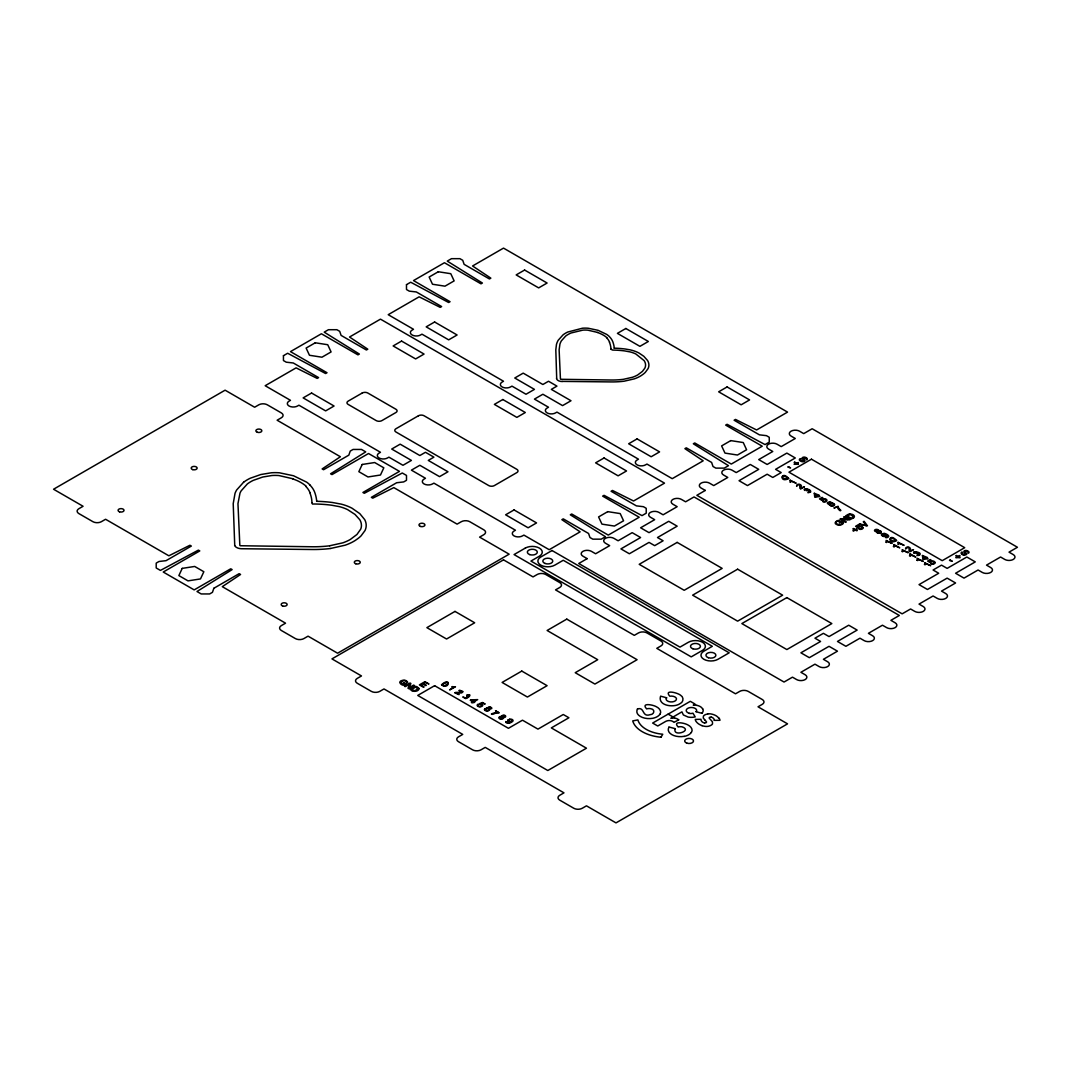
<?xml version="1.0" encoding="UTF-8"?>
<svg xmlns="http://www.w3.org/2000/svg" width="1071" height="1071" viewBox="0 0 1071 1071"><rect width="100%" height="100%" fill="white"/><g stroke="black" fill="none" stroke-linecap="round" stroke-linejoin="round"><path stroke-width="1.5" d="M800.988 487.519C803.344 483.918 795.887 482.793 796.596 486.314C796.074 486.435 800.626 482.07 800.117 486.917M910.042 550.347C912.238 546.812 905.41 545.581 905.531 549.008C905.089 549.49 909.681 544.764 909.172 549.744A6.667 3.842 0 0 0 909.319 551.445M660.981 737.236L662.762 734.237A29.961 17.297 0 0 1 637.874 719.899L632.733 720.917A34.058 19.666 0 0 0 660.981 737.223M659.95 714.317C662.039 711.425 659.214 708.078 656.563 706.86C653.176 704.705 640.578 702.389 646.63 708.895A5.168 2.985 0 0 1 650.633 708.681C655.546 709.176 654.354 714.759 650.003 714.705C641.716 717.503 644.822 706.338 637.312 709.042M691.384 732.457C693.473 729.565 690.648 726.218 687.997 725C684.637 722.885 672.119 720.515 678.171 727.022A5.141 2.972 0 0 1 682.066 726.834C693.205 730.596 672.374 737.531 675.158 728.735M660.459 696.511C657.875 705.963 674.061 707.918 679.978 703.674C683.686 702.228 684.088 697.06 680.513 695.199C677.635 692.723 663.578 689.202 669.777 696.217A5.208 3.012 0 0 1 676.47 698.694A5.208 3.012 0 0 1 670.526 701.92A5.208 3.012 0 0 1 666.43 697.85M484.628 709.056L489.567 706.873A2.303 1.325 0 0 1 490.344 707.007L491.562 707.717A2.008 1.165 0 0 1 491.656 708.6L490.505 708.681A1.928 1.111 0 0 0 490.866 708.145A1.419 0.817 0 0 0 489.648 707.395M508.015 720.154L509.528 719.284M839.838 521.242C839.784 518.525 831.551 522.862 837 524.696C839.276 526.584 846.813 523.264 841.605 521.363L839.236 522.742L841.498 522.166C844.965 524.161 837.174 525.687 836.384 523.358M881.794 534.255L882.25 533.907A2.503 1.446 0 0 1 884.646 533.492M243.572 482.258L236.637 489.996A60.552 34.955 0 0 0 235.031 493.316L233.21 503.638L234.736 545.42M443.14 684.008L442.497 684.704A1.473 0.857 0 0 0 444.144 685.694L445.067 685.4A10.777 6.225 0 0 0 447.143 684.222L447.758 683.659A1.432 0.83 0 0 0 446.232 682.535L445.523 682.736M823.479 501.228L822.863 501.656A2.557 1.473 0 0 0 825.607 501.817A2.557 1.473 0 0 0 826.919 500.385A2.651 1.54 0 0 0 824.523 498.791A2.651 1.54 0 0 0 821.577 499.97M790.09 480.196L796.155 483.195L791.094 481.053A6.131 3.534 0 0 1 790.505 482.325L789.863 481.95A4.9 2.838 0 0 0 790.144 480.183M801.041 488.015L804.468 486.81L800.8 488.925A1.807 1.044 0 0 1 800.398 488.604M853.199 517.949L851.191 519.114L845.595 515.887L847.522 514.776A4.927 2.852 0 0 1 849.731 513.893M898.034 542.341L904.098 545.326L899.038 543.198A6.131 3.534 0 0 1 898.449 544.47L897.819 544.095A4.9 2.838 0 0 0 898.1 542.328M910.096 550.829L913.523 549.637L909.855 551.752A1.807 1.044 0 0 1 909.453 551.431M917.285 558.446L923.349 561.445L918.289 559.303A6.131 3.534 0 0 1 917.713 560.575L917.071 560.2M924.648 562.703L930.699 565.689L925.639 563.547A6.131 3.534 0 0 1 925.063 564.832L924.42 564.444A4.9 2.838 0 0 0 924.701 562.69M510.332 722.122C508.417 723.755 506.891 721.921 505.873 721.559A1.955 1.138 0 0 0 505.967 722.43M678.719 719.859L673.994 722.349A5.636 3.253 0 0 0 673.405 721.854L672.949 721.573A5.328 3.079 0 0 0 670.754 720.689A5.02 2.892 0 0 0 668.599 720.582A4.873 2.811 0 0 0 666.965 720.903A5.65 3.267 0 0 0 665.68 721.412L657.741 726.004L652.641 723.059L690.313 701.318L694.999 704.022L693.258 705.133A8.755 5.06 0 0 1 696.739 705.347M466.702 695.989C469.058 700.916 457.518 693.941 465.671 698.613C469.018 697.797 472.686 693.298 466.822 695.119A1.392 0.803 0 0 1 469.232 695.44A1.392 0.803 0 0 1 467.866 696.538M914.299 553.319C911.153 550.869 918.717 551.712 920.123 553.439C921.047 556.759 913.483 555.006 918.664 554.925C920.966 552.837 916.669 553.372 915.812 553.386A1.955 1.125 0 0 0 916.495 552.703M480.625 703.888L482.378 703.205L485.176 704.049L482.512 702.496L479.045 703.821L479.594 704.263A1.794 1.031 0 0 1 481.615 705.374A1.794 1.031 0 0 1 479.259 706.258A1.794 1.031 0 0 1 478.309 704.731M329.681 545.768L342.774 542.85A38.128 22.009 0 0 0 350.297 539.476L356.951 534.469L360.699 529.141A28.689 16.56 0 0 0 361.436 525.245L361.275 523.665A30.028 17.337 0 0 0 359.749 519.676L354.996 514.415L347.553 509.595A34.459 19.894 0 0 0 339.373 506.637L331.421 505.177A86.349 49.855 0 0 0 314.392 503.999L312.478 504.053L312.036 502.901M330.725 548.446L345.223 545.179A43.63 25.195 0 0 0 355.157 540.507L357.928 538.566A48.744 28.141 0 0 0 361.114 535.808L364.983 530.587A33.321 19.238 0 0 0 366.188 525.218A35.343 20.403 0 0 0 366.014 523.384A34.352 19.84 0 0 0 364.689 519.596L359.802 513.638L351.984 508.19A39.975 23.08 0 0 0 341.314 504.146L332.385 502.486A93.86 54.193 0 0 0 316.628 501.295M714.451 720.368L719.953 720.314A10.175 5.877 0 0 0 718.922 717.985M562.168 381.396L610.724 381.919A56.509 32.625 0 0 0 624.072 381.209L634.219 378.893A30.537 17.631 0 0 0 641.168 375.626L643.109 374.274A34.125 19.693 0 0 0 645.331 372.333L648.035 368.678A23.334 13.468 0 0 0 648.892 364.93A24.74 14.284 0 0 0 648.758 363.645A24.231 13.99 0 0 0 647.54 360.458L643.818 356.295L638.945 353.002A28.06 16.199 0 0 0 630.284 349.882L625.223 349.012A65.706 37.94 0 0 0 614.192 348.169M784.079 476.193A1.432 0.83 0 0 0 782.339 477.104L782.767 477.599A10.081 5.824 0 0 0 784.909 478.884L786.101 479.273M784.28 476.234L785.284 476.568A10.777 6.225 0 0 1 787.305 477.786L787.747 478.322M660.7 696.19L666.805 697.823M695.802 711.666L701.947 713.299M668.893 726.981L675.225 728.668M832.796 503.263L833.64 503.611A3.052 1.767 0 0 1 834.456 504.401M597.564 332.412L587.805 330.163A19.077 11.018 0 0 0 582.905 330.122L571.071 332.987A25.824 14.914 0 0 0 565.689 336.04L561.365 340.873A40.243 23.241 0 0 0 559.919 344.179L559.129 349.815L560.441 379.067A1.499 0.87 0 0 0 560.869 379.295L610.791 380.004A53.148 30.684 0 0 0 623.335 379.335L632.492 377.26A26.695 15.409 0 0 0 637.767 374.904L642.426 371.396L644.809 368.21A20.215 11.674 0 0 0 645.532 364.394L645.452 363.832A21.179 12.223 0 0 0 644.086 360.579L635.839 353.979A24.124 13.923 0 0 0 630.123 351.917L624.554 350.9A60.445 34.901 0 0 0 612.625 350.07L610.979 349.293M292.878 478.764L278.929 475.551A27.244 15.73 0 0 0 271.927 475.511L262.77 477.023L253.305 480.357A36.775 21.233 0 0 0 247.347 483.945L241.149 490.866A55.13 31.822 0 0 0 239.984 493.169L237.963 503.638L239.837 545.434A2.155 1.245 0 0 0 240.453 545.741L311.755 546.759A75.934 43.831 0 0 0 329.694 545.795M477.76 704.45L478.509 704.812M668.117 714.129L673.057 716.968M417.61 687.354L415.695 686.243L410.099 689.47L412.107 690.634M886.614 535.005C889.961 537.187 884.365 537.16 885.69 537.602A1.955 1.138 0 0 0 887.203 537.548L888.167 537.08A2.463 1.419 0 0 0 888.622 535.982L888.515 535.741A3.762 2.169 0 0 0 888.234 535.366L887.364 534.67A12.424 7.176 0 0 0 886.614 534.228L885.248 533.639A2.985 1.727 0 0 0 884.673 533.519M962.307 554.51L961.356 553.747A2.691 1.553 0 0 1 961.878 552.034L962.628 552.422A2.383 1.379 0 0 0 962.133 552.957A1.54 0.884 0 0 0 962.133 553.305L964.087 554.51L965.48 553.653A2.731 1.58 0 0 0 965.306 553.399L964.087 552.141A2.905 1.673 0 0 1 963.913 551.806A1.955 1.125 0 0 1 965.587 550.467A2.008 1.165 0 0 1 966.377 550.507L966.698 550.574A3.789 2.182 0 0 1 967.903 551.056A4.15 2.396 0 0 1 968.827 551.793L968.867 551.9A2.209 1.272 0 0 1 968.96 552.556A2.383 1.366 0 0 1 968.345 553.225L967.903 552.475A1.339 0.776 0 0 0 967.916 551.967L967.448 551.525A4.083 2.356 0 0 0 966.979 551.27L965.025 551.351L965.6 552.475A22.317 12.879 0 0 1 966.029 552.89L966.631 553.868M806.53 490.572C807.28 490.946 810.386 489.567 810.078 491.602C807.106 492.299 806.811 493.53 810.72 491.937C811.43 488.456 801.429 488.028 805.017 490.505A1.392 0.803 0 0 1 805.566 489.112A1.392 0.803 0 0 1 807.48 489.902M930.03 562.181L928.852 561.164L930.98 559.946L930.297 559.544L927.62 561.097L930.672 562.784A1.794 1.031 0 0 1 932.613 561.606A1.794 1.031 0 0 1 934.14 562.971A1.794 1.031 0 0 1 931.502 563.52M857.978 527.387L856.8 526.37L858.929 525.151L858.246 524.763L855.568 526.303L858.621 527.99A1.794 1.031 0 0 1 860.562 526.812A1.794 1.031 0 0 1 862.088 528.177A1.794 1.031 0 0 1 859.451 528.726M821.885 500.01L820.707 498.992L822.836 497.761L822.153 497.372L819.476 498.912L822.528 500.599A1.794 1.031 0 0 1 824.469 499.434A1.794 1.031 0 0 1 825.995 500.786A1.794 1.031 0 0 1 823.358 501.335M704.946 720.1L703.259 717.998L703.433 716.124A6.051 3.494 0 0 1 707.703 714.009M505.967 722.43L506.784 722.979A2.463 1.419 0 0 0 508.685 723.246L509.1 723.193A3.762 2.169 0 0 0 509.756 723.032L510.947 722.523A12.424 7.176 0 0 0 511.724 722.095L512.728 721.305A2.985 1.727 0 0 0 512.942 720.97A2.53 1.459 0 0 0 512.112 719.471A2.53 1.459 0 0 0 509.421 719.284M309.947 492.754L310.978 496.074A76.844 44.366 0 0 1 311.942 502.419A3.414 1.968 0 0 0 311.996 502.808M484.48 709.578L484.507 709.738A2.37 1.366 0 0 0 484.748 710.18L485.257 710.582A2.396 1.379 0 0 0 487.559 710.97M556.692 378.21L555.809 349.815L556.465 344.434A44.192 25.517 0 0 1 558.192 340.27L563.051 334.862A28.797 16.627 0 0 1 567.724 332.037L582.504 328.208A22.13 12.785 0 0 1 588.18 328.235L598.02 330.296L606.668 334.393A24.084 13.91 0 0 1 609.546 336.789A31.193 18.006 0 0 1 612.826 341.823A69.428 40.082 0 0 1 614.259 348.195M292.744 478.898A40.149 23.174 0 0 1 306.145 486.221M305.771 486.354A39.814 22.986 0 0 1 310.014 492.754M234.603 545.434A7.51 4.338 0 0 0 241.015 548.727L311.674 549.503A80.713 46.602 0 0 0 330.725 548.472M243.572 482.271A41.14 23.749 0 0 1 250.239 478.242L260.829 474.52L271.365 472.78A31.621 18.261 0 0 1 279.464 472.806L293.508 475.752L306.654 482.151A34.085 19.68 0 0 1 309.988 485.029M309.947 485.043A44.554 25.717 0 0 1 314.673 492.205A99.175 57.258 0 0 1 316.708 501.335M562.168 381.53A5.73 3.307 0 0 1 556.492 378.21M597.471 332.492A28.1 16.226 0 0 1 606.855 337.619M609.453 342.211A63.55 36.682 0 0 1 610.979 348.959M606.601 337.726A27.873 16.092 0 0 1 609.56 342.198M417.57 687.395A4.927 2.852 0 0 1 419.136 688.64M418.828 688.68A4.217 2.437 0 0 1 416.579 691.049A4.217 2.437 0 0 1 411.933 690.755M510.519 722.001A2.222 1.285 0 0 1 508.457 721.667A2.463 1.419 0 0 1 508.149 721.452A2.129 1.232 0 0 1 507.815 720.97A2.477 1.432 0 0 1 507.801 720.555M507.748 720.475A2.463 1.419 0 0 1 507.962 720.047M501.723 716.512A1.995 1.151 0 0 1 503.584 715.187A1.995 1.151 0 0 1 505.686 716.392A1.995 1.151 0 0 1 503.41 717.476M503.517 717.423A2.343 1.352 0 0 1 501.415 719.096A2.343 1.352 0 0 1 498.912 717.624A2.343 1.352 0 0 1 501.857 716.445M493.892 713.674A10.496 6.051 0 0 0 492.098 714.411L491.415 714.022A11.071 6.386 0 0 1 498.229 712.416L495.485 710.769L499.233 712.791A12.156 7.015 0 0 0 493.932 713.714M486.984 708.132A2.276 1.312 0 0 1 488.148 708.145M487.104 708.172A3.909 2.249 0 0 1 489.621 707.262M488.001 708.025A2.53 1.459 0 0 1 489.327 708.614M489.38 708.694A2.142 1.232 0 0 1 489.715 709.176A2.53 1.459 0 0 1 489.514 710.033L488.925 710.488A3.052 1.767 0 0 1 487.546 710.957M484.574 709.671A2.396 1.379 0 0 1 484.708 709.163M479.955 706.793A2.557 1.473 0 0 1 477.492 706.03A2.557 1.473 0 0 1 477.706 704.423M480.692 703.714A2.651 1.54 0 0 1 482.713 705.414A2.651 1.54 0 0 1 479.969 706.74M467.88 696.391A1.955 1.125 0 0 1 466.809 696.056M455.322 692.616A1.807 1.044 0 0 0 454.76 692.857L459.098 694.57L456.34 692.991A3.628 2.088 0 0 1 457.197 692.964L461.628 692.924L463.114 691.638L459.834 690.273L458.857 690.608L461.44 690.902L462.11 691.986L458.227 692.455A6.667 3.842 0 0 0 455.282 692.549M443.166 684.021A10.081 5.824 0 0 1 445.375 682.776M711.251 717.075A5.917 3.414 0 0 1 714.196 720.355M711.144 717.168A1.473 0.857 0 0 0 709.524 717.436A1.339 0.776 0 0 0 709.256 718.159L709.35 718.293A16.667 9.626 0 0 0 710.341 719.364L712.456 721.814L712.496 723.929A5.583 3.226 0 0 1 711.037 725.228A6.908 3.989 0 0 1 708.105 726.325A6.694 3.869 0 0 1 705.026 726.352A9.037 5.221 0 0 1 702.094 725.656M702.081 725.669A14.954 8.635 0 0 1 696.445 721.908A10.804 6.239 0 0 1 695.293 719.391L701.01 719.31A7.189 4.15 0 0 0 702.964 722.416A3.842 2.222 0 0 0 704.464 722.912M704.611 722.912A1.513 0.87 0 0 0 706.472 721.881L706.365 721.667A19.278 11.125 0 0 0 704.905 720.114M707.663 713.929A6.948 4.016 0 0 1 710.876 713.915A12.223 7.055 0 0 1 718.654 718.052M674.717 718.172A7.202 4.15 0 0 0 670.861 718.293L681.919 711.854L683.378 714.959L688.118 717.061A10.308 5.944 0 0 0 695.213 716.901L692.937 713.206A5.007 2.892 0 0 1 689.215 713.393M674.717 718.159A6.239 3.601 0 0 1 677.742 719.163L678.304 719.511A3.655 2.102 0 0 1 678.666 719.806M691.317 732.444A11.942 6.895 0 0 1 684.222 736.433M684.155 736.326A12.142 7.015 0 0 1 671.704 734.559A12.142 7.015 0 0 1 668.933 727.329M689.309 713.259A5.221 3.012 0 0 1 686.631 709.323A5.221 3.012 0 0 1 693.406 707.717A5.221 3.012 0 0 1 696.297 711.599M696.752 705.32A9.117 5.261 0 0 1 702.549 708.828M702.777 708.788A10.308 5.944 0 0 1 702 713.192M659.897 714.303A11.942 6.895 0 0 1 652.788 718.293A12.142 7.015 0 0 1 640.271 716.405A12.142 7.015 0 0 1 637.499 709.176M876.814 531.658A1.995 1.151 0 0 1 874.525 530.587A1.995 1.151 0 0 1 876.6 529.369A1.995 1.151 0 0 1 878.488 530.681M878.381 530.614A2.343 1.352 0 0 1 881.286 531.832A2.343 1.352 0 0 1 878.729 533.278A2.343 1.352 0 0 1 876.68 531.577M886.467 534.924A2.222 1.285 0 0 1 884.659 536.477A2.477 1.432 0 0 1 883.95 536.491A2.343 1.352 0 0 1 883.254 536.37L881.741 535.487A2.41 1.392 0 0 1 881.794 534.242M885.878 536.116A2.463 1.419 0 0 1 885.503 536.29M881.513 534.924A2.503 1.446 0 0 1 881.553 534.643M802.206 458.442A2.905 1.673 0 0 0 802.38 458.776L803.598 460.048A2.731 1.58 0 0 1 803.772 460.289L802.487 461.159L800.425 459.941A1.54 0.884 0 0 1 800.439 459.593A2.383 1.379 0 0 1 800.934 459.071L800.171 458.669A2.691 1.553 0 0 0 799.609 460.41L800.599 461.146A3.521 2.035 0 0 0 802.059 461.668A2.142 1.245 0 0 0 805.004 460.503L804.321 459.539A22.317 12.879 0 0 0 803.893 459.111L803.37 457.933L805.272 457.906A4.083 2.356 0 0 1 805.74 458.174L806.209 458.616A1.339 0.776 0 0 1 806.195 459.111L806.65 459.861A2.383 1.366 0 0 0 807.253 459.191A2.209 1.272 0 0 0 807.159 458.535L807.106 458.442A4.15 2.396 0 0 0 806.195 457.692A3.789 2.182 0 0 0 804.99 457.21L804.669 457.143A2.008 1.165 0 0 0 803.879 457.116A1.955 1.125 0 0 0 802.152 458.455M966.698 553.868A2.142 1.245 0 0 1 963.793 554.979M963.766 555.032A3.521 2.035 0 0 1 962.32 554.497M901.836 551.445A4.9 2.838 0 0 0 902.197 549.704L908.195 552.703L903.134 550.574A6.131 3.534 0 0 1 902.558 551.846M935.063 562.57A2.557 1.473 0 0 1 933.751 563.989A2.557 1.473 0 0 1 930.967 563.868M929.722 562.141A2.651 1.54 0 0 1 932.667 560.976A2.651 1.54 0 0 1 934.956 562.556M914.406 553.265A1.392 0.803 0 0 1 914.848 551.926A1.392 0.803 0 0 1 916.763 552.716M917.352 558.446A4.9 2.838 0 0 1 916.977 560.187M885.757 542.167A4.9 2.838 0 0 0 886.119 540.427L892.13 543.425L887.069 541.283A6.131 3.534 0 0 1 886.48 542.555M787.801 478.322A1.473 0.857 0 0 1 786.101 479.313M800.265 488.617A6.667 3.842 0 0 1 800.198 486.93M807.213 489.889A1.955 1.125 0 0 1 806.637 490.505M839.624 509.341A10.496 6.051 0 0 0 840.896 510.385L840.226 510.773A11.071 6.386 0 0 1 837.455 506.837L833.921 508.029L838.098 506.262A12.156 7.015 0 0 0 839.691 509.327M829.556 504.736A2.276 1.312 0 0 1 830.52 503.343A2.142 1.232 0 0 1 831.377 503.156M832.06 503.129A2.276 1.312 0 0 1 832.743 503.236M829.637 504.669A3.909 2.249 0 0 1 828.044 503.209M831.645 503.45A2.37 1.366 0 0 1 832.314 503.437M834.47 504.401A2.396 1.379 0 0 1 833.814 505.74L833.118 506.021A2.37 1.366 0 0 1 831.243 506.101L827.374 503.25A2.303 1.325 0 0 1 827.615 502.794L828.834 502.098A2.008 1.165 0 0 1 830.373 502.031L831.123 502.272L830.507 502.701A1.928 1.111 0 0 0 829.597 502.486A1.419 0.817 0 0 0 828.271 503.196M863.012 527.775A2.557 1.473 0 0 1 861.7 529.194A2.557 1.473 0 0 1 858.915 529.074M857.67 527.347A2.651 1.54 0 0 1 860.615 526.182A2.651 1.54 0 0 1 862.905 527.762M836.304 523.25A2.718 1.566 0 0 1 836.853 521.497A2.718 1.566 0 0 1 839.878 521.175M849.825 514.067A4.217 2.437 0 0 1 853.908 515.379A4.217 2.437 0 0 1 853.413 518.056M283.44 355.692L283.44 360.552L286.252 362.185L293.293 362.989L318.596 377.608L317.19 378.411L296.105 367.862L265.166 385.721L290.482 400.326L289.076 401.143A5.971 3.441 0 0 0 289.076 406.016A5.971 3.441 0 0 0 297.51 406.016L298.916 405.199L380.473 452.283L379.067 453.1A5.971 3.441 0 0 0 379.067 457.973A5.971 3.441 0 0 0 387.501 457.973L388.907 457.156L402.977 465.283L411.411 460.41L391.718 449.044L400.166 444.17L419.845 455.536L425.468 452.283L433.902 457.156L428.28 460.41L447.973 471.776L439.538 476.649L419.845 465.283L411.411 470.142L425.468 478.268L424.062 479.085A5.971 3.441 0 0 0 424.062 483.945A5.971 3.441 0 0 0 432.497 483.945L433.902 483.141L515.459 530.225L514.053 531.029A5.971 3.441 0 0 0 514.053 535.902A5.971 3.441 0 0 0 522.487 535.902L523.893 535.098L549.209 549.704L580.134 531.845L561.86 519.676L563.266 518.859L588.568 533.478L589.974 537.535L592.799 539.155L601.233 539.155L605.45 536.718L570.294 514.803L571.7 513.986L608.261 535.098L639.2 517.239L602.638 496.127L604.044 495.324L642.011 515.62L646.228 513.183L646.228 508.31L643.417 506.69L636.388 505.873L611.072 491.254L612.478 490.451L633.577 501L664.515 483.141L380.473 319.145L349.534 337.017L367.808 349.186L366.402 350.003L341.1 335.397L339.694 331.327L336.883 329.707L328.436 329.707L324.218 332.144L359.374 354.059L357.968 354.876L321.407 333.764L290.482 351.623L327.03 372.735L325.624 373.551L287.657 353.256L283.44 355.692M406.485 284.645L406.485 289.518L409.296 291.151L416.324 291.955L441.64 306.574L440.235 307.377L419.136 296.828L388.211 314.687L413.513 329.292L412.107 330.109A5.971 3.441 0 0 0 412.107 334.982A5.971 3.441 0 0 0 420.555 334.982L421.961 334.165L503.517 381.249L502.098 382.066A5.971 3.441 0 0 0 502.098 386.939A5.971 3.441 0 0 0 510.546 386.939L511.951 386.122L526.008 394.248L534.442 389.375L514.763 378.009L523.197 373.136L542.877 384.502L548.513 381.249L556.947 386.122L551.324 389.375L571.004 400.741L562.57 405.614L542.877 394.248L534.442 399.108L548.513 407.234L547.107 408.038A5.971 3.441 0 0 0 547.107 412.911A5.971 3.441 0 0 0 555.541 412.911L556.947 412.107L638.503 459.191L637.098 459.995A5.971 3.441 0 0 0 637.098 464.868A5.971 3.441 0 0 0 645.532 464.868L646.938 464.064L672.24 478.67L703.178 460.811L684.891 448.642L686.297 447.825L711.613 462.444L713.018 466.501L715.83 468.121L724.264 468.121L728.481 465.684L693.325 443.769L694.731 442.952L731.292 464.064L762.231 446.205L725.669 425.093L727.075 424.29L765.042 444.585L769.259 442.149L769.259 437.276L766.448 435.656L759.419 434.839L734.104 420.22L735.509 419.417L756.608 429.966L787.546 412.107L503.517 248.111L472.565 265.983L490.853 278.152L489.447 278.969L464.131 264.35L462.726 260.293L459.914 258.673L451.48 258.673L447.263 261.11L482.405 283.025L480.999 283.842L444.452 262.73L413.513 280.589L450.074 301.701L448.669 302.517L410.702 282.222L406.485 284.645M788.658 478.456C779.086 483.784 780.853 469.62 788.658 478.456M896.534 540.48C887.337 546.063 888.408 531.47 896.534 540.534M505.03 716.338C503.638 713.554 501.014 718.32 505.017 716.445M417.944 688.76L414.852 690.755L411.492 689.537L415.789 687.047L417.944 688.8M853.453 516.61L851.298 518.31L846.987 515.834L850.481 514.615L853.453 516.637M441.573 684.784C449.204 690.675 451.667 675.935 441.573 684.704M400.567 682.642L402.723 684.342L404.811 683.887L403.191 682.937L403.834 682.575L406.204 683.941C403.004 687.93 396.042 681.33 402.522 680.353C404.677 678.773 410.247 682.923 406.418 682.923A2.718 1.566 0 0 0 405.963 681.196A2.718 1.566 0 0 0 402.937 680.875L400.581 682.535M877.751 530.44C876.239 533.331 873.762 528.391 877.751 530.413M409.51 684.182L408.024 688.278L408.814 688.733L414.397 685.507L413.66 685.079L409.363 687.555L410.862 683.459L410.059 683.003L404.477 686.23L405.213 686.658L409.51 684.182M182.217 568.38L178.87 575.582L188.001 580.87L200.491 578.929L203.838 571.727L194.694 566.452L182.217 568.38M362.199 464.466L358.852 471.668L367.996 476.956L380.473 475.015L383.82 467.813L374.676 462.538L362.199 464.466M213.852 588.274L212.446 592.33L209.635 593.95L201.201 593.95L196.984 591.513L232.139 569.598L230.734 568.795L194.172 589.893L163.234 572.034L199.795 550.922L198.389 550.119L160.422 570.415L156.205 567.978L156.205 563.105L159.017 561.485L166.045 560.669L191.361 546.063L189.955 545.246L168.857 555.795L105.574 519.261L101.357 521.697A5.971 3.441 0 0 1 92.923 521.697L78.866 513.585A5.971 3.441 0 0 1 78.866 508.712L83.083 506.275L53.55 489.233L225.097 390.179L254.63 407.234L258.847 404.798A5.971 3.441 0 0 1 267.281 404.798L281.338 412.911A5.971 3.441 0 0 1 281.338 417.784L277.121 420.22L340.404 456.755L322.13 468.937L323.536 469.741L348.838 455.135L350.244 451.078L353.069 449.445L361.503 449.445L365.72 451.882L330.564 473.81L331.97 474.614L368.531 453.515L399.47 471.374L362.908 492.473L364.314 493.289L402.281 472.994L406.498 475.43L406.498 480.303L403.687 481.923L396.658 482.74L371.342 497.346L372.748 498.162L393.833 487.613L457.103 524.134L461.333 521.697A5.971 3.441 0 0 1 469.767 521.697L483.824 529.824A5.971 3.441 0 0 1 483.824 534.683L479.607 537.12L509.14 554.176L337.593 653.216L308.06 636.161L303.843 638.597A5.971 3.441 0 0 1 295.409 638.597L281.338 630.484A5.971 3.441 0 0 1 281.338 625.611L285.555 623.175L222.286 586.654L240.573 574.471L239.168 573.654L213.852 588.274M315.262 342.787L306.119 348.062L309.465 355.277L321.956 357.205L331.086 351.931L327.739 344.728L315.262 342.787M438.293 271.753L429.15 277.028L432.497 284.243L444.987 286.171L454.131 280.897L450.784 273.694L438.293 271.753M311.581 393.03L303.133 397.89L325.638 410.889L334.072 406.016L311.581 393.03M401.571 341.073L393.124 345.946L415.628 358.932L424.062 354.059L401.571 341.073M434.612 321.996L426.178 326.856L448.669 339.855L457.103 334.982L434.612 321.996M524.603 270.039L516.168 274.912L538.659 287.898L547.107 283.025L524.603 270.039M362.199 393.03L348.129 401.143A3.976 2.303 0 0 0 348.129 404.396L376.256 420.622A3.976 2.303 0 0 0 381.878 420.622L395.935 412.509A3.976 2.303 0 0 0 395.935 409.256L367.822 393.03A3.976 2.303 0 0 0 362.199 393.03M418.44 415.762L395.935 428.748A3.976 2.303 0 0 0 395.935 431.988L488.751 485.578A3.976 2.303 0 0 0 494.374 485.578L516.865 472.579A3.976 2.303 0 0 0 516.865 469.339L424.062 415.762A3.976 2.303 0 0 0 418.44 415.762M502.808 399.523L494.374 404.396L516.865 417.382L525.312 412.509L502.808 399.523M625.839 328.489L617.405 333.362L639.909 346.348L648.343 341.475L625.839 328.489M514.053 509.93L505.619 514.803L528.123 527.789L536.558 522.916L514.053 509.93M604.044 457.973L595.61 462.846L618.114 475.832L626.548 470.959L604.044 457.973M637.098 438.896L628.65 443.769L651.155 456.755L659.589 451.882L637.098 438.896M727.089 386.939L718.654 391.812L741.145 404.798L749.58 399.925L727.089 386.939M503.517 559.852L331.956 658.893L361.489 675.948L357.272 678.385A5.971 3.441 0 0 0 357.272 683.258L371.329 691.371A5.971 3.441 0 0 0 379.777 691.371L383.994 688.934L462.739 734.398L458.508 736.835A5.971 3.441 0 0 0 458.508 741.708L472.579 749.82A5.971 3.441 0 0 0 481.013 749.82L485.23 747.384L563.975 792.848L559.758 795.284A5.971 3.441 0 0 0 559.758 800.157L573.815 808.27A5.971 3.441 0 0 0 582.249 808.27L586.466 805.834L615.999 822.889L787.546 723.849L758.014 706.793L762.244 704.357A5.971 3.441 0 0 0 762.244 699.483L748.174 691.371A5.971 3.441 0 0 0 739.74 691.371L735.523 693.807L656.777 648.343L660.994 645.907A5.971 3.441 0 0 0 660.994 641.034L646.938 632.921A5.971 3.441 0 0 0 638.503 632.921L634.286 635.357L555.541 589.893L559.758 587.457A5.971 3.441 0 0 0 559.758 582.584L545.688 574.471A5.971 3.441 0 0 0 537.254 574.471L533.037 576.908L503.517 559.852M525.312 548.084L514.053 554.577L691.223 656.871L702.482 650.378A9.947 5.743 0 0 0 702.482 642.252A9.947 5.743 0 0 0 688.412 642.252L679.978 647.125L530.935 561.07L539.369 556.197A9.947 5.743 0 0 0 539.369 548.084A9.947 5.743 0 0 0 525.312 548.084M607.739 511.643L598.595 516.932L601.942 524.134L614.419 526.062L623.563 520.787L620.216 513.585L607.739 511.643M730.77 440.609L721.626 445.897L724.973 453.1L737.464 455.028L746.594 449.753L743.261 442.551L730.77 440.609M552.02 550.521L540.775 557.014A9.947 5.743 0 0 0 540.775 565.127A9.947 5.743 0 0 0 554.832 565.127L563.266 560.267L712.322 646.308L703.888 651.181A9.947 5.743 0 0 0 703.888 659.308A9.947 5.743 0 0 0 717.945 659.308L729.19 652.815L552.02 550.521M455.001 611.407L426.874 627.646L446.567 639.012L474.681 622.773L455.001 611.407M587.176 558.634L578.742 563.507L784.039 682.04L792.473 677.167L796.69 679.603A5.971 3.441 0 0 0 805.124 679.603A5.971 3.441 0 0 0 805.124 674.73L800.907 672.293L814.964 664.167L819.181 666.604A5.971 3.441 0 0 0 827.629 666.604A5.971 3.441 0 0 0 827.629 661.744L823.398 659.308L837.468 651.181L829.034 646.308L809.341 657.674L800.907 652.815L820.587 641.449L814.964 638.196L823.398 633.322L829.034 636.576L848.714 625.21L857.148 630.083L837.468 641.449L845.903 646.308L859.959 638.196L864.177 640.632A5.971 3.441 0 0 0 872.624 640.632A5.971 3.441 0 0 0 872.624 635.759L868.407 633.322L882.464 625.21L886.681 627.646A5.971 3.441 0 0 0 895.115 627.646A5.971 3.441 0 0 0 895.115 622.773L890.898 620.337L899.332 615.464L694.035 496.944L685.601 501.804L681.384 499.381A5.971 3.441 0 0 0 672.949 499.381A5.971 3.441 0 0 0 672.949 504.24L677.167 506.677L663.11 514.803L658.893 512.366A5.971 3.441 0 0 0 650.445 512.366A5.971 3.441 0 0 0 650.445 517.239L654.676 519.676L640.605 527.789L649.039 532.662L668.732 521.296L677.167 526.169L657.487 537.535L663.11 540.775L654.676 545.648L649.039 542.395L629.36 553.761L620.926 548.901L640.605 537.535L632.171 532.662L618.114 540.775L613.897 538.338A5.971 3.441 0 0 0 605.45 538.338A5.971 3.441 0 0 0 605.45 543.211L609.667 545.648L595.61 553.761L591.393 551.324A5.971 3.441 0 0 0 582.959 551.324A5.971 3.441 0 0 0 582.959 556.197L587.176 558.634M705.294 490.438L696.86 495.311L902.143 613.844L910.591 608.971L914.808 611.407A5.971 3.441 0 0 0 923.242 611.407A5.971 3.441 0 0 0 923.242 606.534L919.025 604.098L933.082 595.985L937.299 598.421A5.971 3.441 0 0 0 945.733 598.421A5.971 3.441 0 0 0 945.733 593.548L941.516 591.112L955.586 582.985L947.139 578.126L927.459 589.492L919.025 584.619L938.705 573.253L933.082 570L941.516 565.127L947.139 568.38L966.832 557.014L975.266 561.887L955.586 573.253L964.02 578.126L978.077 570L982.294 572.436A5.971 3.441 0 0 0 990.729 572.436A5.971 3.441 0 0 0 990.729 567.563L986.511 565.127L1000.582 557.014L1004.799 559.45A5.971 3.441 0 0 0 1013.233 559.45A5.971 3.441 0 0 0 1013.233 554.577L1009.016 552.141L1017.45 547.268L812.153 428.748L803.719 433.621L799.502 431.185A5.971 3.441 0 0 0 791.067 431.185A5.971 3.441 0 0 0 791.067 436.058L795.284 438.494L781.214 446.607L776.997 444.17A5.971 3.441 0 0 0 768.563 444.17A5.971 3.441 0 0 0 768.563 449.044L772.78 451.48L758.723 459.593L767.157 464.466L786.85 453.1L795.284 457.973L775.591 469.339L781.214 472.579L772.78 477.452L767.157 474.212L747.478 485.578L739.044 480.705L758.723 469.339L750.289 464.466L736.219 472.579L732.002 470.142A5.971 3.441 0 0 0 723.568 470.142A5.971 3.441 0 0 0 723.568 475.015L727.785 477.452L713.728 485.578L709.511 483.141A5.971 3.441 0 0 0 701.077 483.141A5.971 3.441 0 0 0 701.077 488.015L705.294 490.438M794.722 462.163L794.12 462.511L795.633 463.395L794.12 464.279L798.417 464.292L796.891 463.422L798.417 462.538L796.248 463.047L794.722 462.163M788.457 466.702L787.814 467.076L790.599 467.933L788.457 466.702M424.959 681.678L419.363 684.905L423.5 687.287L424.143 686.926L420.756 684.958L422.684 683.847L425.736 685.614L426.378 685.239L423.326 683.472L425.053 682.481L428.949 683.981L424.959 681.678M811.457 459.191L788.952 472.177L942.226 560.669L964.717 547.683L811.457 459.191M677.167 542.395L639.2 564.323L684.195 590.295L722.162 568.38L677.167 542.395M434.612 685.681L417.744 695.427L547.803 770.518L586.466 748.201L551.324 727.905L568.902 717.757L563.266 714.504L537.963 729.123L522.487 720.194L508.43 728.307L434.612 685.681M566.787 619.118L547.107 630.484L597.725 659.709L575.221 672.695L594.914 684.061L637.098 659.709L566.787 619.118M452.431 686.645L451.775 687.02A6.131 3.534 0 0 0 453.984 687.354L449.606 689.885L455.47 686.765A4.9 2.838 0 0 1 452.471 686.591M814.295 493.276L814.777 497.185L819.891 496.502L818.565 495.739L819.315 495.311L814.295 493.276M817.253 495.753L815.446 496.797L814.75 494.32L817.253 495.753M470.879 699.899L470.236 700.273L472.713 701.692L471.387 702.456L472.07 702.844L474.132 702.522L474.788 702.148L474.038 701.719L477.666 699.617L470.879 699.899M521.791 671.075L502.098 682.441L527.414 697.047L547.107 685.681L521.791 671.075M475.859 699.885L473.355 701.318L471.561 700.287L475.859 699.885M737.624 569.196L692.629 595.168L737.624 621.153L782.633 595.168L737.624 569.196M840.775 518.672L839.972 519.14L845.568 522.367L846.318 521.938L842.02 519.462L849.905 519.863L844.309 516.637L843.573 517.065L847.857 519.542L840.775 518.672M859.705 523.839L858.915 524.295L867.456 525.821L864.096 521.309L863.293 521.764L866.412 525.7L859.705 523.839M853.533 528.565L852.891 528.94L854.417 529.824L852.891 530.707L853.507 531.055L855.033 530.172L857.188 530.681L855.675 529.81L857.188 528.927L855.06 529.449L853.533 528.565M786.85 597.605L741.855 623.576L786.85 649.562L831.846 623.576L786.85 597.605M894.138 544.59L893.696 544.844A4.9 2.838 0 0 1 893.388 546.571L894.138 546.973A6.131 3.534 0 0 0 894.7 545.701L899.76 547.83L894.138 544.59M910.23 553.868L909.801 554.122A4.9 2.838 0 0 1 909.493 555.849L910.243 556.264A6.131 3.534 0 0 0 910.792 554.979L915.866 557.121L910.23 553.868M922.439 555.514L922.907 559.437L928.035 558.741L926.71 557.978L927.446 557.549L922.439 555.514M925.384 558.004L923.59 559.035L922.894 556.559L925.384 558.004M956.43 555.528L955.814 555.876L957.34 556.759L955.814 557.643L960.125 557.656L958.599 556.773L960.125 555.903L959.482 555.528L957.956 556.398L956.43 555.528M950.164 560.053L949.522 560.428L952.293 561.284L950.164 560.053M893.977 541.297L892.772 540.922A10.081 5.824 0 0 1 890.644 539.623L890.336 539.262A1.432 0.83 0 0 1 892.089 538.244L893.16 538.593A10.777 6.225 0 0 1 895.182 539.811L895.624 540.346A1.473 0.857 0 0 1 893.964 541.337M282.664 605.999A2.985 1.727 0 0 0 287.135 604.499A2.985 1.727 0 0 0 282.664 603.013A2.985 1.727 0 0 0 282.664 605.999M355.786 563.788A2.985 1.727 0 0 0 360.258 562.288A2.985 1.727 0 0 0 355.786 560.802A2.985 1.727 0 0 0 355.786 563.788M119.55 511.831A2.985 1.727 0 0 0 124.022 510.332A2.985 1.727 0 0 0 119.55 508.845A2.985 1.727 0 0 0 119.55 511.831M192.673 469.607A2.985 1.727 0 0 0 197.144 468.121A2.985 1.727 0 0 0 192.673 466.621A2.985 1.727 0 0 0 192.673 469.607M257.348 432.269A2.985 1.727 0 0 0 261.833 430.77A2.985 1.727 0 0 0 257.348 429.284A2.985 1.727 0 0 0 257.348 432.269M420.461 526.437A2.985 1.727 0 0 0 424.933 524.951A2.985 1.727 0 0 0 420.461 523.451A2.985 1.727 0 0 0 420.461 526.437M509.555 721.533A1.754 1.017 0 0 0 512.219 720.689A1.754 1.017 0 0 0 509.622 719.779A1.754 1.017 0 0 0 509.555 721.533M500.358 718.614A1.647 0.951 0 0 0 502.835 717.798A1.647 0.951 0 0 0 500.358 716.968A1.647 0.951 0 0 0 500.358 718.614M486.207 710.381A1.754 1.017 0 0 0 488.845 709.511A1.754 1.017 0 0 0 486.221 708.627A1.754 1.017 0 0 0 486.207 710.381M686.846 743.14A4.418 2.544 0 0 0 693.513 740.985A4.418 2.544 0 0 0 686.939 738.736A4.418 2.544 0 0 0 686.846 743.14M545.019 563.453A4.967 2.865 0 0 0 552.756 561.271A4.967 2.865 0 0 0 545.634 558.486A4.967 2.865 0 0 0 545.019 563.453M708.426 657.728A4.967 2.865 0 0 0 715.883 655.238A4.967 2.865 0 0 0 708.426 652.761A4.967 2.865 0 0 0 708.426 657.728M529.85 554.631A4.967 2.865 0 0 0 537.307 552.141A4.967 2.865 0 0 0 529.85 549.651A4.967 2.865 0 0 0 529.85 554.631M692.964 648.798A4.967 2.865 0 0 0 700.421 646.308A4.967 2.865 0 0 0 692.964 643.832A4.967 2.865 0 0 0 692.964 648.798M878.207 532.782A1.647 0.951 0 0 0 880.683 531.966A1.647 0.951 0 0 0 878.207 531.136A1.647 0.951 0 0 0 878.207 532.782M883.24 535.821A1.754 1.017 0 0 0 885.891 534.978A1.754 1.017 0 0 0 883.307 534.068A1.754 1.017 0 0 0 883.24 535.821M831.002 505.539A1.754 1.017 0 0 0 833.693 504.709A1.754 1.017 0 0 0 831.109 503.785A1.754 1.017 0 0 0 831.002 505.539"/></g></svg>
